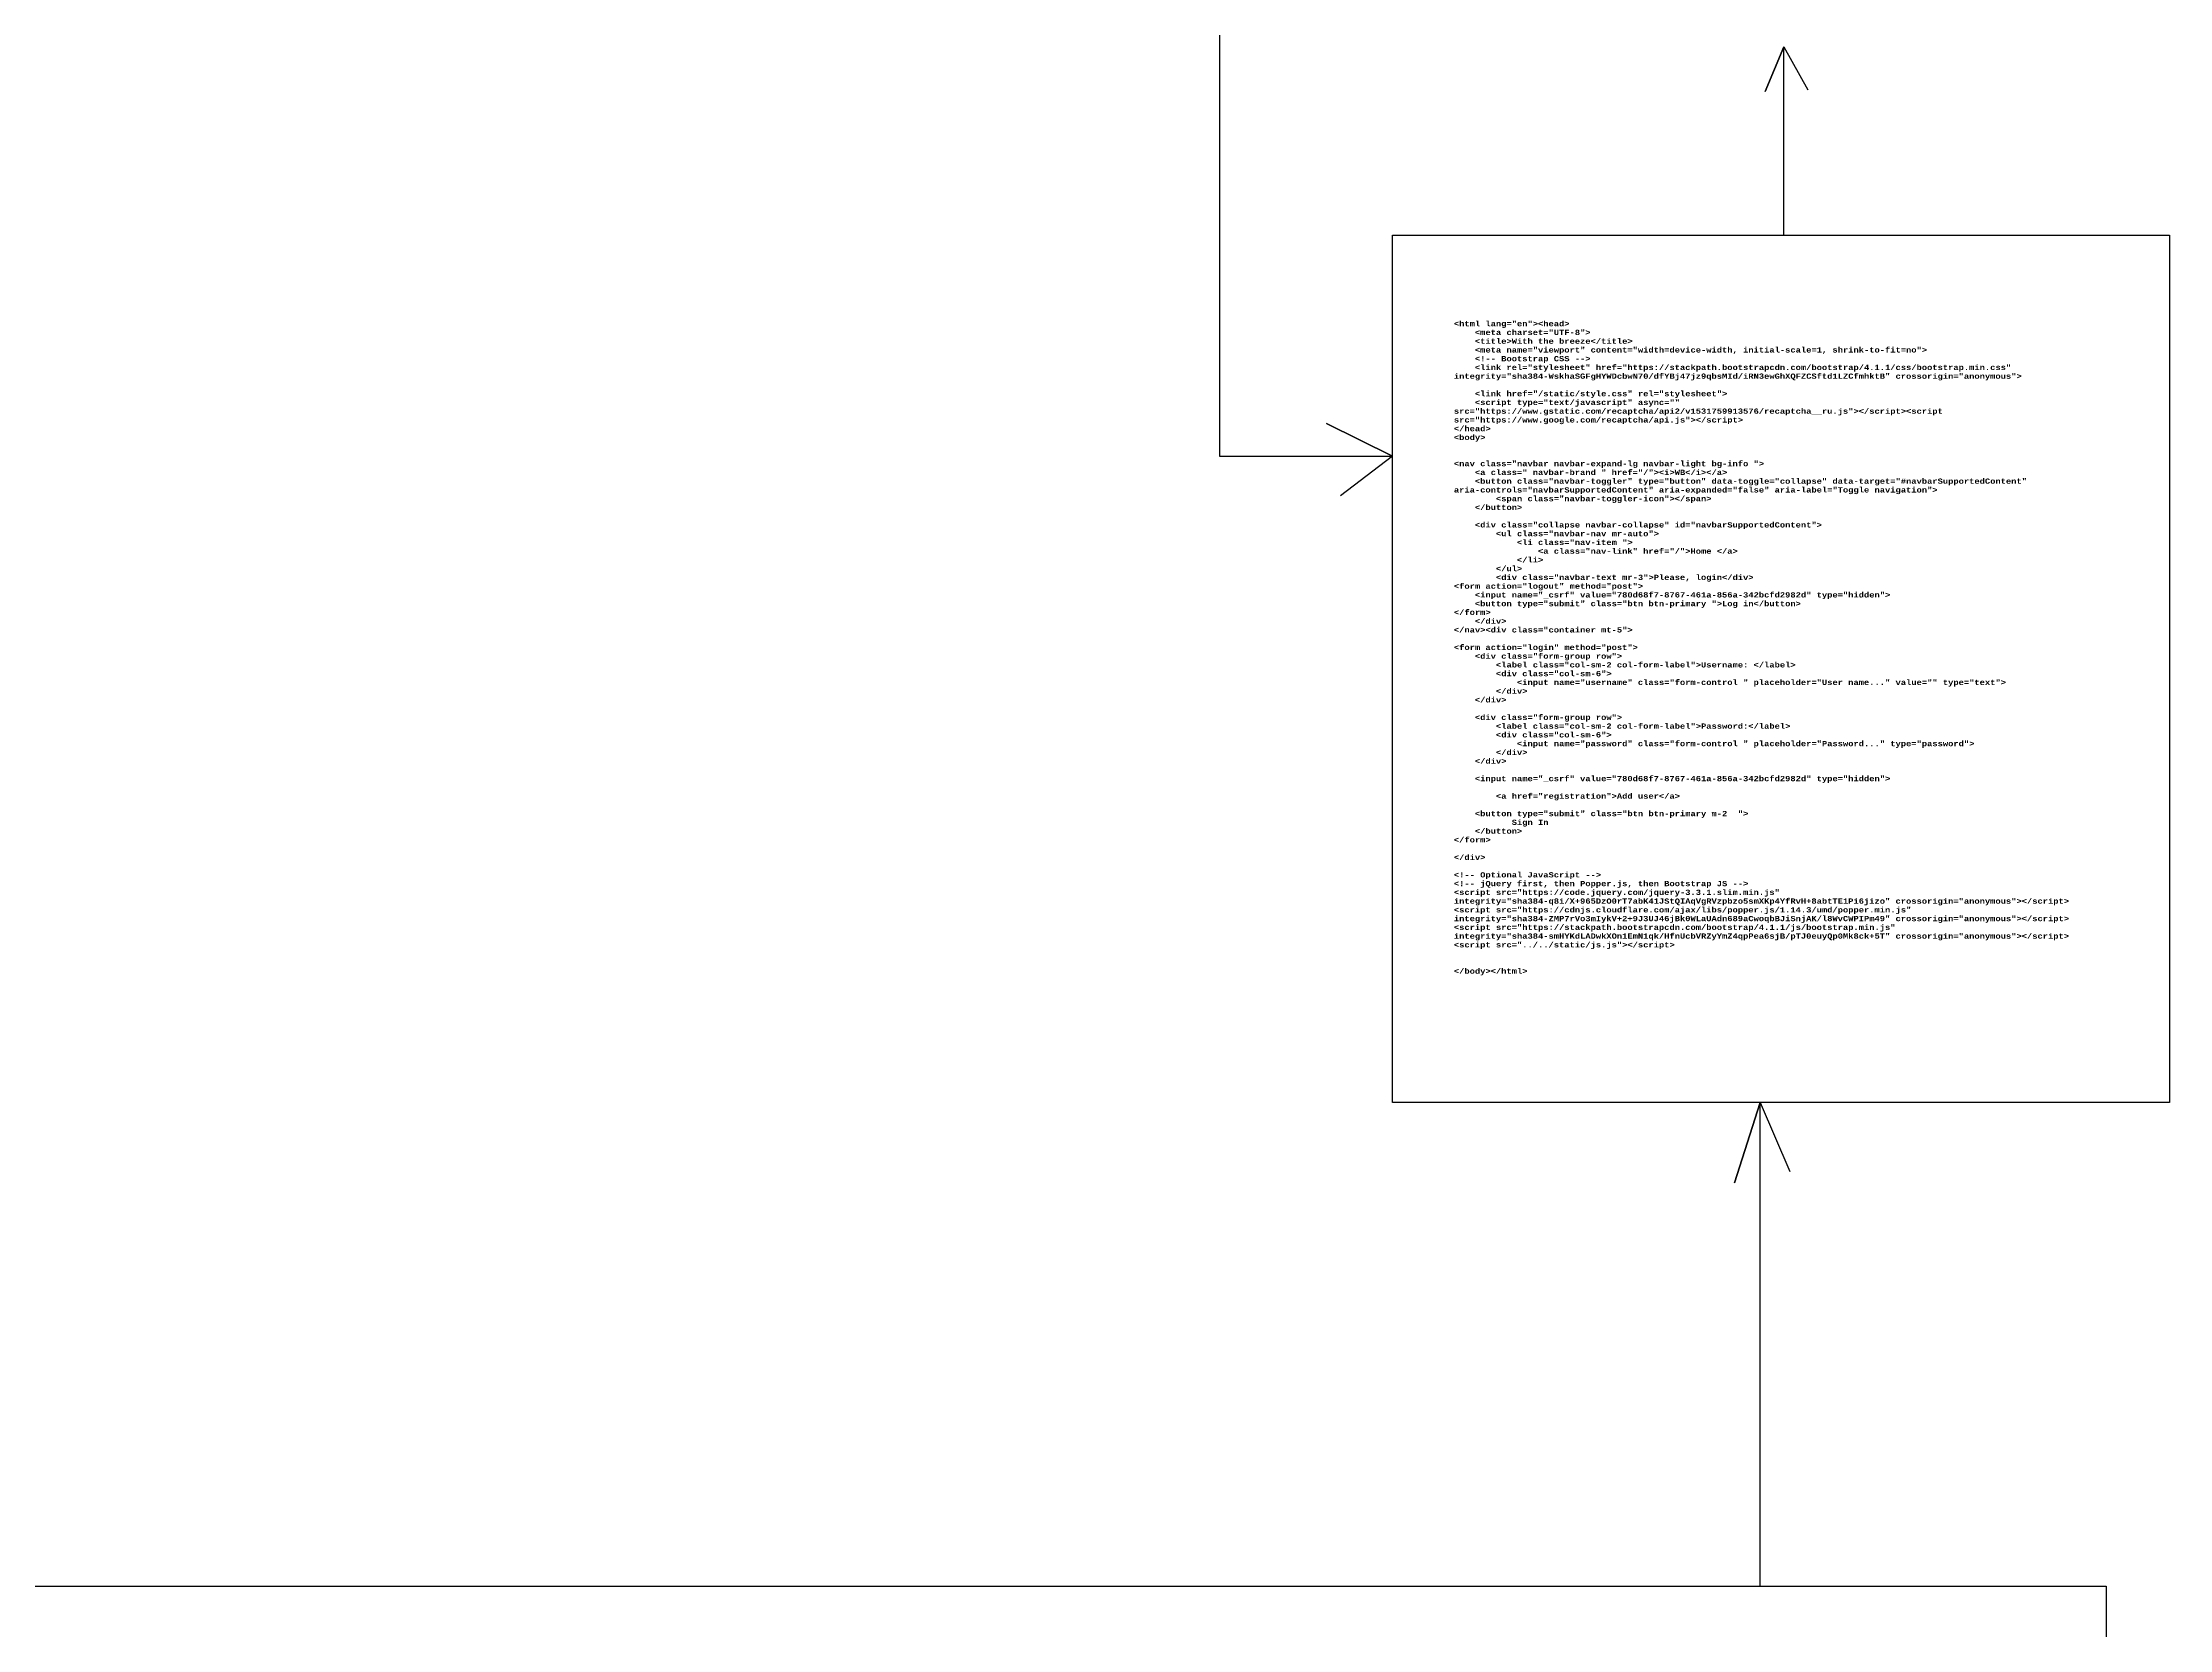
# Model space of a CAD drawing. Header units: millimetres. Extents: x 4991 to 8016, y 2113 to 3730.
# Drawn here: x 5789 to 6550, y 2668 to 3235 of the extents above; entities that cross this region are included whole.
import ezdxf

# ---------------------------------------------------------------- set-up
doc = ezdxf.new("R2010")
doc.units = ezdxf.units.MM
doc.styles.get("Standard").update_dxf_attribs({"font": 'arial.ttf'})

msp = doc.modelspace()

# ---------------------------------------------------------------- linework, layer by layer
at = {"color": 1, "lineweight": 30}
for points in [[(5400.94, 3431.42), (6210.1, 3431.42), (6210.1, 3086.76), (6271.99, 3086.76), (6248.31, 3098.39), (6271.99, 3086.76), (6253.39, 3072.61)], [(6411.84, 3165.66), (6411.84, 3232.99), (6405.11, 3217), (6411.84, 3232.99), (6420.41, 3217.61)], [(6403.4, 2682.99), (6403.4, 2855.79), (6394.2, 2827.18), (6403.4, 2855.79), (6413.99, 2831.14)]]:
    msp.add_lwpolyline(points, dxfattribs=at)
at = {"color": 30, "lineweight": 30}
msp.add_lwpolyline([(6271.99, 3165.66), (6549.63, 3165.66), (6549.63, 2855.79), (6271.99, 2855.79)], close=True, dxfattribs=at)
at = {"color": 4, "lineweight": 30}
msp.add_lwpolyline([(5577.32, 2682.99), (6527.05, 2682.99), (6527.05, 2113.13), (5577.32, 2113.13)], close=True, dxfattribs=at)

# ---------------------------------------------------------------- texts
at = {"insert": (6293.89, 3135.02), "char_height": 2.5, "attachment_point": 1}
msp.add_mtext_dynamic_manual_height_columns('{\\fCourier New|b1|i0|c204|p49;\\H0.75x;\\C23;\\c3307724;<html lang="en"><head>^J    <meta charset="UTF-8">^J    <title>With the breeze</title>^J    <meta name="viewport" content="width=device-width, initial-scale=1, shrink-to-fit=no">^J    <!-- Bootstrap CSS -->^J    <link rel="stylesheet" href="https://stackpath.bootstrapcdn.com/bootstrap/4.1.1/css/bootstrap.min.css" integrity="sha384-WskhaSGFgHYWDcbwN70/dfYBj47jz9qbsMId/iRN3ewGhXQFZCSftd1LZCfmhktB" crossorigin="anonymous">^J^J    <link href="/static/style.css" rel="stylesheet">^J    <script type="text/javascript" async="" src="https://www.gstatic.com/recaptcha/api2/v1531759913576/recaptcha__ru.js"></script><script src="https://www.google.com/recaptcha/api.js"></script>^J</head>^J<body>^J^J^J<nav class="navbar navbar-expand-lg navbar-light bg-info ">^J    <a class=" navbar-brand " href="/"><i>WB</i></a>^J    <button class="navbar-toggler" type="button" data-toggle="collapse" data-target="#navbarSupportedContent" aria-controls="navbarSupportedContent" aria-expanded="false" aria-label="Toggle navigation">^J        <span class="navbar-toggler-icon"></span>^J    </button>^J^J    <div class="collapse navbar-collapse" id="navbarSupportedContent">^J        <ul class="navbar-nav mr-auto">^J            <li class="nav-item ">^J                <a class="nav-link" href="/">Home </a>^J            </li>^J        </ul>^J        <div class="navbar-text mr-3">Please, login</div>^J<form action="logout" method="post">^J    <input name="_csrf" value="780d68f7-8767-461a-856a-342bcfd2982d" type="hidden">^J    <button type="submit" class="btn btn-primary ">Log in</button>^J</form>^J    </div>^J</nav><div class="container mt-5">^J^J<form action="login" method="post">^J    <div class="form-group row">^J        <label class="col-sm-2 col-form-label">Username: </label>^J        <div class="col-sm-6">^J            <input name="username" class="form-control " placeholder="User name..." value="" type="text">^J        </div>^J    </div>^J^J    <div class="form-group row">^J        <label class="col-sm-2 col-form-label">Password:</label>^J        <div class="col-sm-6">^J            <input name="password" class="form-control " placeholder="Password..." type="password">^J        </div>^J    </div>^J^J    <input name="_csrf" value="780d68f7-8767-461a-856a-342bcfd2982d" type="hidden">^J^J        <a href="registration">Add user</a>^J^J    <button type="submit" class="btn btn-primary m-2  ">^J           Sign In^J    </button>^J</form>^J^J</div>^J^J<!-- Optional JavaScript -->^J<!-- jQuery first, then Popper.js, then Bootstrap JS -->^J<script src="https://code.jquery.com/jquery-3.3.1.slim.min.js" integrity="sha384-q8i/X+965DzO0rT7abK41JStQIAqVgRVzpbzo5smXKp4YfRvH+8abtTE1Pi6jizo" crossorigin="anonymous"></script>^J<script src="https://cdnjs.cloudflare.com/ajax/libs/popper.js/1.14.3/umd/popper.min.js" integrity="sha384-ZMP7rVo3mIykV+2+9J3UJ46jBk0WLaUAdn689aCwoqbBJiSnjAK/l8WvCWPIPm49" crossorigin="anonymous"></script>^J<script src="https://stackpath.bootstrapcdn.com/bootstrap/4.1.1/js/bootstrap.min.js" integrity="sha384-smHYKdLADwkXOn1EmN1qk/HfnUcbVRZyYmZ4qpPea6sjB/pTJ0euyQp0Mk8ck+5T" crossorigin="anonymous"></script>^J<script src="../../static/js.js"></script>^J^J^J</body></html>}', width=255.7379, gutter_width=12.5, heights=[0], dxfattribs=at)

doc.saveas('drawing.dxf')
